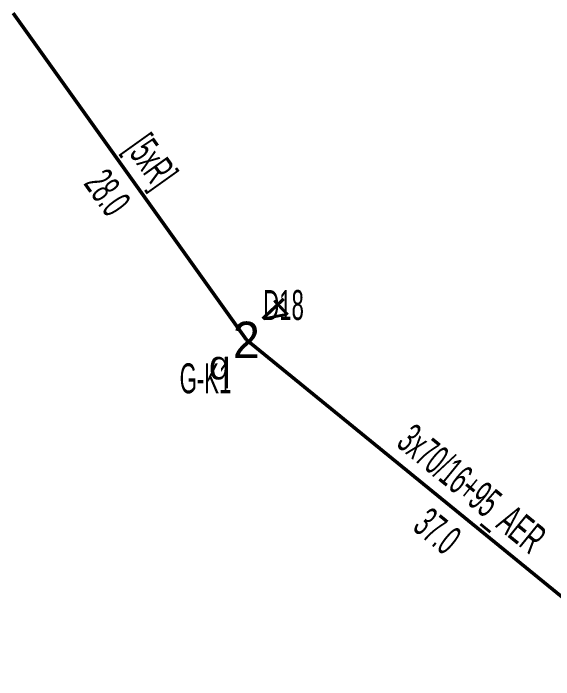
# Model space of a CAD drawing. Header units: millimetres. Extents: x 524161 to 529034, y 4027937 to 4030642.
# Drawn here: x 527257.86 to 527294.93, y 4030434.8 to 4030480.49 of the extents above; entities that cross this region are included whole.
import ezdxf
from ezdxf.enums import TextEntityAlignment as Align

# ---------------------------------------------------------------- set-up
doc = ezdxf.new("R2010")
doc.units = ezdxf.units.MM
for name, color, linetype, lineweight in [('DIREK_AG_YENI', 108, 'Continuous', 25), ('HAT_AG_HAVAI_BYSK', 3, 'Continuous', 50), ('HAT_AG_HAVAI_YENI', 3, 'Continuous', 50)]:
    doc.layers.add(name, color=color, linetype=linetype, lineweight=lineweight)
doc.styles.add('Direk', font='B_CAD')
doc.styles.get("Standard").update_dxf_attribs({"font": 'Arial'})

msp = doc.modelspace()

# ---------------------------------------------------------------- linework, layer by layer
at = {"layer": 'HAT_AG_HAVAI_BYSK'}
msp.add_line((527257.856148, 4030480.49187), (527273.847, 4030458.099), dxfattribs=at)
at = {"layer": 'HAT_AG_HAVAI_YENI'}
msp.add_line((527273.847, 4030458.099), (527302.445, 4030434.801), dxfattribs=at)

# ---------------------------------------------------------------- texts
at = {"layer": 'DIREK_AG_YENI', "width": 0.53}
for s, p in [('D18', (527276.399183, 4030460.49407)), ('G-K1', (527271.038845, 4030455.463717))]:
    msp.add_text(s, height=2.05, dxfattribs=at).set_placement(p, align=Align.MIDDLE_CENTER)
at = {"layer": 'DIREK_AG_YENI', "color": 32, "style": 'Direk'}
msp.add_text('4', height=2, rotation=133.181027, dxfattribs=at).set_placement((527275.888747, 4030460.015056), align=Align.MIDDLE_CENTER)
at = {"layer": 'DIREK_AG_YENI', "style": 'Direk'}
msp.add_text('2', height=2.5, dxfattribs=at).set_placement((527273.847, 4030458.099), align=Align.MIDDLE_CENTER)
at = {"layer": 'DIREK_AG_YENI', "color": 4, "style": 'Direk'}
msp.add_text('q', height=2, dxfattribs=at).set_placement((527272.024012, 4030456.388236), align=Align.MIDDLE_CENTER)
at = {"layer": 'HAT_AG_HAVAI_BYSK', "lineweight": 30, "width": 0.53}
msp.add_text('[5xR]', height=2.05, rotation=305.530763, dxfattribs=at).set_placement((527266.543259, 4030469.789453), align=Align.CENTER)
msp.add_text('28.0', height=2.05, rotation=305.530763, dxfattribs=at).set_placement((527265.159793, 4030468.801515), align=Align.TOP_CENTER)
at = {"layer": 'HAT_AG_HAVAI_YENI', "lineweight": 30, "width": 0.53}
msp.add_text('3x70/16+95_AER', height=2.05, rotation=320.83098, dxfattribs=at).set_placement((527288.682951, 4030447.108835), align=Align.CENTER)
msp.add_text('37.0', height=2.05, rotation=320.83098, dxfattribs=at).set_placement((527287.609214, 4030445.790848), align=Align.TOP_CENTER)

doc.saveas('drawing.dxf')
